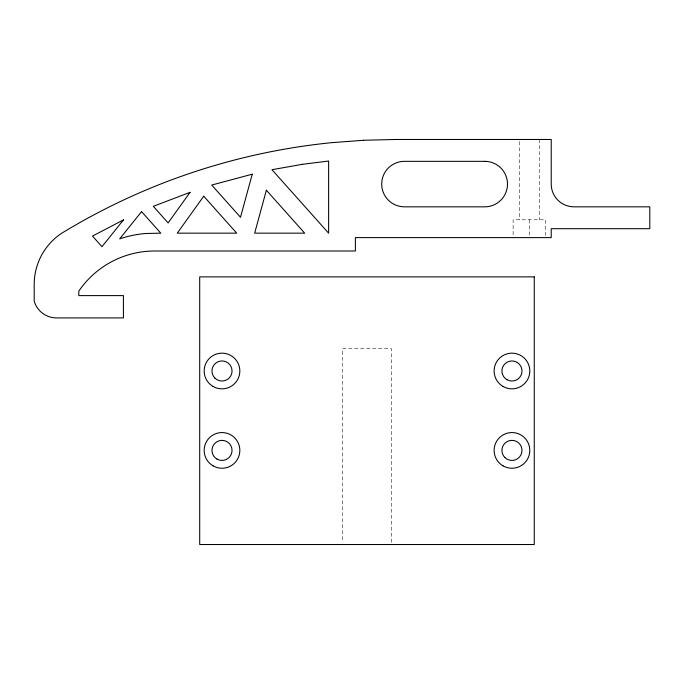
<?xml version="1.0" encoding="UTF-8"?>
<svg xmlns="http://www.w3.org/2000/svg" width="684" height="684" viewBox="0 0 684 684"><rect width="100%" height="100%" fill="white"/><g stroke="black" fill="none" stroke-linecap="round" stroke-linejoin="round"><path stroke-width="0.51" stroke-dasharray="3.42 2.56" d="M545.584 235.518L545.584 219.769L513.128 219.769L513.128 235.518M539.394 139.476L539.394 219.769M529.356 219.769L529.356 235.518M519.318 141.588L519.318 219.769M391.513 542.395L391.513 348.695L342.445 348.695L342.445 542.395"/><path stroke-width="1.03" d="M252.242 174.198L240.503 217.281L211.724 185.048L252.242 174.198M266.367 190.22L254.67 233.158L304.696 233.158L266.367 190.22M190.041 192.332L168.127 222.924L153.302 206.32L190.041 192.332M203.738 196.197L177.259 233.158L236.732 233.158L203.738 196.197M123.513 219.863L101.976 246.693L92.502 236.083L123.513 219.863M141.571 211.621L119.7 238.861A109.551 109.551 0 0 1 145.76 233.501L160.8 233.158L141.571 211.621M302.584 164.297L271.967 169.7L328.619 233.158L328.619 161.031L302.584 164.297M363.555 140.271L331.663 142.665A641.113 641.113 0 0 0 61.064 233.637A61.5 61.5 0 0 0 34.2 284.458L34.2 301.182A23.23 23.23 0 0 0 56.507 317.915L123.419 317.915L123.419 295.608L78.805 295.608L78.805 291.145A91.699 91.699 0 0 1 154.644 251.002L355.381 251.002L355.381 237.613L551.219 237.613L551.219 228.695L649.8 228.695L649.8 206.833L573.962 206.833A22.752 22.752 0 0 1 551.219 184.082L551.219 139.476L395.532 139.476L363.555 140.271M484.751 161.338L404.449 161.338A22.752 22.752 0 0 0 381.698 184.082A22.752 22.752 0 0 0 404.449 206.833L484.751 206.833A22.752 22.752 0 0 0 507.502 184.082A22.752 22.752 0 0 0 484.751 161.338M534.264 276.875L199.702 276.875L199.702 544.524L534.264 544.524L534.264 276.875M216.982 459.092A10.038 10.038 0 0 0 232.038 450.397A10.038 10.038 0 0 0 216.982 441.71A10.038 10.038 0 0 0 216.982 459.092M506.938 379.688A10.038 10.038 0 0 0 521.995 370.993A10.038 10.038 0 0 0 506.938 362.306A10.038 10.038 0 0 0 506.938 379.688M504.86 457.493A10.038 10.038 0 0 0 521.653 452.996A10.038 10.038 0 0 0 509.358 440.701A10.038 10.038 0 0 0 504.86 457.493M214.904 378.09A10.038 10.038 0 0 0 231.696 373.592A10.038 10.038 0 0 0 219.402 361.297A10.038 10.038 0 0 0 214.904 378.09M213.083 386.451A17.844 17.844 0 0 0 239.845 370.993A17.844 17.844 0 0 0 213.083 355.543A17.844 17.844 0 0 0 213.083 386.451M213.083 465.855A17.844 17.844 0 0 0 239.845 450.397A17.844 17.844 0 0 0 213.083 434.947A17.844 17.844 0 0 0 213.083 465.855M503.039 386.451A17.844 17.844 0 0 0 529.801 370.993A17.844 17.844 0 0 0 503.039 355.543A17.844 17.844 0 0 0 503.039 386.451M503.039 465.855A17.844 17.844 0 0 0 529.801 450.397A17.844 17.844 0 0 0 503.039 434.947A17.844 17.844 0 0 0 503.039 465.855"/></g></svg>
